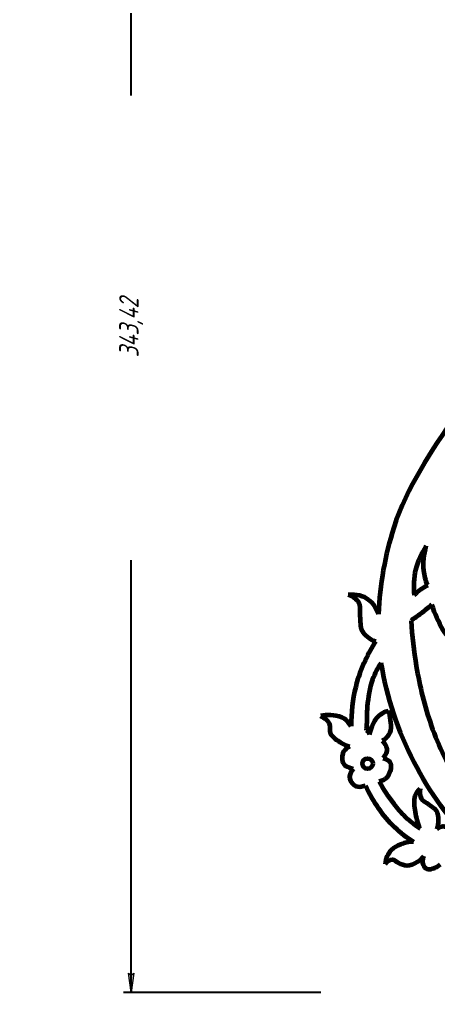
# Model space of a CAD drawing. Header units: millimetres. Extents: x -62 to 553, y -34 to 392.
# Drawn here: x -62 to 46.2, y 10.8 to 262.2 of the extents above; entities that cross this region are included whole.
import ezdxf

# ---------------------------------------------------------------- set-up
doc = ezdxf.new("R2010")
doc.units = ezdxf.units.MM
doc.linetypes.add('K5LT32768', pattern=[0])
doc.linetypes.add('K5LT_THIN', pattern=[0])
doc.styles.add('KDIMTEXTSTYLE', font='GOST_AU.SHX', dxfattribs={"width": 0.96, "oblique": 15, "height": 5})
doc.dimstyles.new('KDIMSTYLE (1.00)', dxfattribs={"dimtxt": 5, "dimasz": 1, "dimexe": 2, "dimexo": 0, "dimgap": 1, "dimtad": 1, "dimtxsty": 'KDIMTEXTSTYLE', "dimsah": 1, "dimcen": 0, "dimdle": 1, "dimadec": 0, "dimazin": 0, "dimtfac": 0.667, "dimtmove": 0, "dimatfit": 3, "dimfxl": 1, "dimtvp": 1, "dimtolj": 1, "dimtzin": 0, "dimarcsym": 0})

# ---------------------------------------------------------------- blocks, each defined once
blk = doc.blocks.new('KDIMARROW_01')
blk.add_hatch(color=0).paths.add_polyline_path([(0, 0), (-5, 0.66), (-4.5, 0), (-5, -0.66)])
at = {"color": 0, "linetype": 'K5LT_THIN', "lineweight": 18}
for p, q in [((-4.5, 0), (-5, 0.66)), ((-5, 0.66), (0, 0)), ((0, 0), (-5, -0.66)), ((-5, -0.66), (-4.5, 0)), ((0, 0), (-1, 0))]:
    blk.add_line(p, q, dxfattribs=at)

msp = doc.modelspace()

# ---------------------------------------------------------------- linework, layer by layer
at = {"color": 30, "linetype": 'K5LT32768', "lineweight": 60, "true_color": 0xff8000}
msp.add_circle((27.867, 69.917), 1.333, dxfattribs=at)
for points, knots in [([(95.011, 212.946), (89.093, 203.607), (81.427, 195.362), (74.323, 186.831), (66.662, 177.631), (57.416, 169.609), (50.612, 159.838), (44.346, 150.84), (37.882, 141.192), (34.613, 130.876), (32.388, 123.854), (30.961, 116.116), (30.668, 108.527)], [0, 0, 0, 0, 1, 1, 1, 2, 2, 2, 3, 3, 3, 4, 4, 4, 4]), ([(43.024, 126.136), (41.693, 124.19), (40.77, 122.145), (40.253, 120.002), (39.748, 117.904), (39.633, 115.71), (39.907, 113.423)], [0, 0, 0, 0, 1, 1, 1, 2, 2, 2, 2]), ([(43.37, 115.995), (42.863, 117.251), (42.534, 118.521), (42.381, 119.804), (42.133, 121.879), (42.347, 123.99), (43.024, 126.136)], [0, 0, 0, 0, 1, 1, 1, 2, 2, 2, 2]), ([(39.907, 113.423), (40.416, 113.949), (40.96, 114.427), (41.54, 114.857), (42.115, 115.284), (42.725, 115.663), (43.37, 115.995)], [0, 0, 0, 0, 1, 1, 1, 2, 2, 2, 2]), ([(30.668, 108.527), (30.095, 110.162), (29.247, 111.398), (28.123, 112.235), (26.763, 113.248), (24.999, 113.676), (22.832, 113.519)], [0, 0, 0, 0, 1, 1, 1, 2, 2, 2, 2]), ([(22.832, 113.519), (24.089, 113.118), (24.98, 112.501), (25.504, 111.67), (26.103, 110.718), (25.711, 109.2), (25.863, 107.971), (26.018, 106.717), (25.867, 105.253), (26.428, 104.221), (27.084, 103.016), (28.248, 102.108), (29.921, 101.498)], [0, 0, 0, 0, 1, 1, 1, 2, 2, 2, 3, 3, 3, 4, 4, 4, 4]), ([(44.46, 110.951), (43.537, 110.171), (42.596, 109.418), (41.634, 108.69), (40.793, 108.054), (39.937, 107.437), (39.066, 106.841)], [0, 0, 0, 0, 1, 1, 1, 2, 2, 2, 2]), ([(59.563, 74.015), (60.794, 76.55), (61.376, 79.067), (61.309, 81.566), (61.242, 84.102), (60.186, 86.763), (59.1, 89.118), (57.951, 91.612), (56.128, 93.824), (54.477, 96.053), (52.304, 98.987), (49.227, 101.305), (47.388, 104.426), (46.189, 106.461), (45.213, 108.636), (44.46, 110.951)], [0, 0, 0, 0, 1, 1, 1, 2, 2, 2, 3, 3, 3, 4, 4, 4, 5, 5, 5, 5]), ([(39.066, 106.841), (39.306, 102.897), (39.762, 98.993), (40.432, 95.129), (41.333, 89.938), (42.533, 84.717), (44.297, 79.769), (46.192, 74.451), (48.649, 69.206), (51.63, 64.409), (53.834, 60.863), (56.417, 57.495), (59.122, 54.301), (61.707, 51.248), (64.482, 48.354), (67.446, 45.62)], [0, 0, 0, 0, 1, 1, 1, 2, 2, 2, 3, 3, 3, 4, 4, 4, 5, 5, 5, 5]), ([(29.921, 101.498), (28.943, 99.936), (28.07, 98.326), (27.301, 96.669), (26.276, 94.459), (25.386, 92.136), (24.784, 89.786), (23.94, 86.488), (23.563, 83.08), (23.654, 79.563)], [0, 0, 0, 0, 1, 1, 1, 2, 2, 2, 3, 3, 3, 3]), ([(31.313, 95.959), (30.428, 94.591), (29.707, 93.167), (29.151, 91.686), (28.324, 89.483), (28.015, 87.053), (27.764, 84.7), (27.572, 82.899), (27.734, 81.062), (27.558, 79.254), (27.535, 79.018), (27.511, 78.781), (27.484, 78.544)], [0, 0, 0, 0, 1, 1, 1, 2, 2, 2, 3, 3, 3, 4, 4, 4, 4]), ([(31.313, 95.959), (32.625, 87.17), (35.776, 78.218), (39.782, 70.327), (43.7, 62.612), (49.167, 55.328), (55.042, 48.914), (56.372, 47.462), (57.761, 46.055), (59.197, 44.687)], [0, 0, 0, 0, 1, 1, 1, 2, 2, 2, 3, 3, 3, 3]), ([(28.358, 77.455), (28.53, 78.203), (28.769, 78.92), (29.075, 79.605), (29.482, 80.516), (29.948, 81.504), (30.652, 82.172), (31.354, 82.837), (32.234, 83.314), (33.29, 83.605)], [0, 0, 0, 0, 1, 1, 1, 2, 2, 2, 3, 3, 3, 3]), ([(33.29, 83.605), (33.463, 82.802), (33.588, 81.994), (33.663, 81.182), (33.746, 80.289), (33.96, 79.326), (33.735, 78.487), (33.55, 77.797), (33.191, 77.04), (32.674, 76.537), (32.378, 76.25), (32.03, 76.011), (31.627, 75.82)], [0, 0, 0, 0, 1, 1, 1, 2, 2, 2, 3, 3, 3, 4, 4, 4, 4]), ([(23.654, 79.563), (22.979, 80.625), (22.154, 81.392), (21.179, 81.865), (20.323, 82.28), (19.245, 82.387), (18.266, 82.43), (17.429, 82.467), (16.587, 82.397), (15.739, 82.222)], [0, 0, 0, 0, 1, 1, 1, 2, 2, 2, 3, 3, 3, 3]), ([(15.739, 82.222), (16.789, 81.736), (17.522, 81.082), (17.939, 80.26), (18.312, 79.523), (17.924, 78.383), (18.295, 77.643), (18.704, 76.83), (19.648, 76.228), (20.436, 75.681), (21.265, 75.106), (22.177, 74.65), (23.171, 74.314)], [0, 0, 0, 0, 1, 1, 1, 2, 2, 2, 3, 3, 3, 4, 4, 4, 4]), ([(27.484, 78.544), (27.663, 78.467), (27.816, 78.367), (27.943, 78.243), (28.149, 78.042), (28.288, 77.779), (28.358, 77.455)], [0, 0, 0, 0, 1, 1, 1, 2, 2, 2, 2]), ([(31.627, 75.82), (32.312, 75.197), (32.699, 74.547), (32.788, 73.868), (32.892, 73.072), (32.587, 72.238), (31.871, 71.366)], [0, 0, 0, 0, 1, 1, 1, 2, 2, 2, 2]), ([(23.171, 74.314), (22.544, 74.017), (22.071, 73.634), (21.754, 73.164), (21.272, 72.448), (21.101, 71.15), (21.383, 70.414), (21.718, 69.539), (22.626, 68.92), (24.108, 68.556)], [0, 0, 0, 0, 1, 1, 1, 2, 2, 2, 3, 3, 3, 3]), ([(31.871, 71.366), (32.724, 71.157), (33.311, 70.793), (33.63, 70.276), (33.986, 69.699), (33.894, 68.689), (33.705, 67.972), (33.547, 67.375), (33.215, 66.726), (32.788, 66.287), (32.307, 65.793), (31.671, 65.454), (30.88, 65.272)], [0, 0, 0, 0, 1, 1, 1, 2, 2, 2, 3, 3, 3, 4, 4, 4, 4]), ([(24.108, 68.556), (23.357, 67.607), (23.068, 66.749), (23.241, 65.979), (23.396, 65.288), (24.156, 64.403), (24.826, 64.121), (25.5, 63.837), (26.318, 63.895), (27.279, 64.294)], [0, 0, 0, 0, 1, 1, 1, 2, 2, 2, 3, 3, 3, 3]), ([(27.279, 64.294), (28.239, 62.174), (29.38, 60.181), (30.702, 58.315), (31.919, 56.597), (33.284, 54.928), (34.812, 53.486), (36.305, 52.076), (37.949, 50.826), (39.744, 49.736)], [0, 0, 0, 0, 1, 1, 1, 2, 2, 2, 3, 3, 3, 3]), ([(30.88, 65.272), (31.958, 63.222), (33.204, 61.301), (34.617, 59.507), (35.533, 58.343), (36.504, 57.197), (37.576, 56.178), (38.748, 55.063), (40.022, 54.056), (41.398, 53.157)], [0, 0, 0, 0, 1, 1, 1, 2, 2, 2, 3, 3, 3, 3]), ([(41.398, 53.157), (40.819, 54.559), (40.431, 55.988), (40.232, 57.443), (40.045, 58.807), (39.687, 60.365), (40.172, 61.605), (40.437, 62.283), (40.854, 62.917), (41.421, 63.508)], [0, 0, 0, 0, 1, 1, 1, 2, 2, 2, 3, 3, 3, 3]), ([(41.421, 63.508), (41.222, 62.469), (41.321, 61.597), (41.718, 60.891), (42.111, 60.193), (43.092, 59.829), (43.769, 59.286), (44.369, 58.806), (45.163, 58.439), (45.553, 57.829), (46, 57.13), (46.079, 56.109), (46.088, 55.243), (46.096, 54.493), (45.977, 53.74), (45.731, 52.984)], [0, 0, 0, 0, 1, 1, 1, 2, 2, 2, 3, 3, 3, 4, 4, 4, 5, 5, 5, 5]), ([(45.731, 52.984), (46.311, 53.526), (46.865, 53.774), (47.396, 53.727), (47.915, 53.681), (48.528, 53.185), (48.883, 52.746), (49.256, 52.285), (49.474, 51.7), (49.537, 50.992)], [0, 0, 0, 0, 1, 1, 1, 2, 2, 2, 3, 3, 3, 3]), ([(39.744, 49.736), (38.554, 49.705), (37.438, 49.479), (36.397, 49.059), (35.555, 48.72), (34.642, 48.279), (34.018, 47.662), (33.091, 46.746), (32.536, 45.498), (32.353, 43.916)], [0, 0, 0, 0, 1, 1, 1, 2, 2, 2, 3, 3, 3, 3]), ([(32.353, 43.916), (32.973, 44.75), (33.607, 45.157), (34.256, 45.135), (34.772, 45.118), (35.286, 44.512), (35.832, 44.273), (36.532, 43.966), (37.302, 43.6), (38.032, 43.589), (38.919, 43.576), (39.902, 44.025), (40.678, 44.511), (41.301, 44.901), (41.856, 45.406), (42.342, 46.027)], [0, 0, 0, 0, 1, 1, 1, 2, 2, 2, 3, 3, 3, 4, 4, 4, 5, 5, 5, 5]), ([(42.342, 46.027), (41.955, 45.158), (41.906, 44.405), (42.194, 43.768), (42.376, 43.365), (42.751, 42.87), (43.145, 42.697), (43.571, 42.511), (44.205, 42.66), (44.691, 42.787), (45.373, 42.964), (45.997, 43.33), (46.564, 43.887)], [0, 0, 0, 0, 1, 1, 1, 2, 2, 2, 3, 3, 3, 4, 4, 4, 4])]:
    msp.add_open_spline(points, degree=3, knots=knots, dxfattribs=at)

# ---------------------------------------------------------------- dimensions: what is measured, and where the dimension line sits
at = {"color": 7}
msp.add_linear_dim(base=(-33.207, 354.207), p1=(15.739, 10.783), p2=(15.739, 354.207), angle=90, location=(-33.207, 182.495), dimstyle='KDIMSTYLE (1.00)', override={"dimexo": 0, "dimpost": '\\H5.0;\\W0.965;\\Q15;<>', "dimblk1": 'KDIMARROW_01', "dimblk2": 'KDIMARROW_01', "dimse1": 0, "dimse2": 0, "dimclrt": 7, "dimtolj": 1}, dxfattribs=at).render()

doc.saveas('drawing.dxf')
